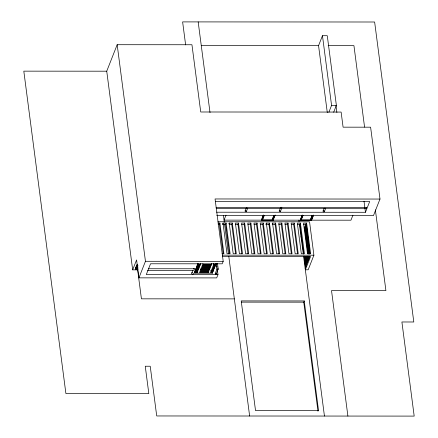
<?xml version="1.0" encoding="UTF-8"?>
<svg xmlns="http://www.w3.org/2000/svg" width="438" height="438" viewBox="0 0 438 438"><rect width="100%" height="100%" fill="white"/><g stroke="black" fill="none" stroke-linecap="round" stroke-linejoin="round"><path stroke-width="0.66" d="M217.117 268.74L215.189 273.635L215.644 274.215L216.213 273.996L218.135 269.102L217.938 268.642M216.213 273.996L216.153 273.52M281.831 207.842A0.673 0.569 21.5 0 0 281.787 207.689L281.705 207.546A0.673 0.569 21.5 0 0 280.566 207.546L280.517 207.689A0.673 0.569 21.5 0 0 280.517 207.842M234.341 298.886L141.425 298.836L137.642 269.852L132.67 269.852L106.735 71.197L117.17 44.709L191.948 44.747L200.73 111.991L341.12 112.068L343.091 127.168L370.608 127.184L379.992 199.049L373.466 215.606L216.75 215.523M132.67 269.852L136.585 259.92L138.928 277.856L216.684 277.9L217.987 274.588L217.462 270.569M138.047 269.217L135.342 269.217L135.501 268.242L135.556 268.675L137.587 268.675M137.8 268.133L135.769 268.127L135.928 267.158M137.554 267.043L136.196 267.038L136.141 266.611L136.355 266.069L136.415 266.496L137.767 266.496M137.981 265.954L136.629 265.954L136.787 264.979M135.342 269.217L137.269 264.317M138.928 277.856L145.449 261.3L117.17 44.709M191.767 273.027L192.671 270.739M194.795 273.181L194.877 271.106L194.795 273.181L212.435 273.192L212.578 271.582M195.326 271.834L195.408 269.759L195.326 271.834L197.533 271.834L197.264 272.507L195.058 272.507M195.857 270.487L195.939 268.412L195.857 270.487L198.058 270.487L197.795 271.16L195.589 271.16M196.388 269.14L196.47 267.065L196.388 269.14L198.589 269.14L198.326 269.813L196.12 269.813M196.919 267.793L197.001 265.718L196.919 267.793L199.12 267.793L198.857 268.467L196.651 268.467M197.445 266.446L197.527 264.371L197.445 266.446L199.651 266.446L199.389 267.12L197.182 267.12M197.713 265.773L199.92 265.773L200.182 265.099L197.976 265.099L198.118 263.49M198.244 264.426L200.451 264.426L200.714 263.753M200.533 269.813L200.796 269.14L209.616 269.146L209.353 269.819L200.533 269.813L200.407 268.883M202.92 263.753L202.652 264.426L211.472 264.432L211.74 263.758M223.21 253.755L219.378 224.409L219.909 223.062L218.053 223.062M226.013 215.157L224.059 220.122L261.322 220.144L263.276 215.178M222.652 223.96L223.008 223.062L226.107 223.068L230.109 253.744L227.015 253.744L223.008 223.062M229.403 253.761L225.575 224.415L226.107 223.068M208.291 272.513L208.554 271.839L199.733 271.834L199.471 272.507L208.291 272.513L208.165 271.576M208.822 271.166L209.085 270.492L200.265 270.487L200.002 271.16L208.822 271.166L208.696 270.23M209.879 268.472L210.147 267.799L201.327 267.793L201.064 268.467L209.879 268.472L209.758 267.536M210.41 267.125L210.678 266.452L201.858 266.446L201.589 267.12L210.41 267.125L210.289 266.189M210.941 265.778L211.209 265.105L202.389 265.099L202.121 265.773L210.941 265.778L210.82 264.842M228.85 223.966L229.2 223.068L232.299 223.068L236.301 253.75L233.208 253.75L229.2 223.068M213.109 270.235L213.229 271.171L211.023 271.166L211.291 270.492L213.498 270.498L213.64 268.888M215.759 263.501L215.885 264.437L213.678 264.432L213.941 263.758M213.229 271.171L212.967 271.845L210.76 271.839L210.492 272.513L212.698 272.518M214.171 267.541L214.023 269.151L211.822 269.146L211.554 269.819L213.76 269.824M214.291 268.478L212.085 268.472L212.353 267.799L214.554 267.804L214.697 266.195M214.823 267.131L212.616 267.125L212.879 266.452L215.085 266.457L215.228 264.848M215.885 264.437L215.616 265.11L213.41 265.105L213.147 265.778L215.354 265.784M235.6 253.761L231.768 224.415L232.299 223.068M379.992 199.049L215.058 198.961L223.205 261.344L222.23 263.813L150.546 263.775L146.303 274.549L217.987 274.588M241.792 253.766L237.96 224.42L238.491 223.073L235.392 223.073L239.4 253.75L242.499 253.755L238.491 223.073M245.154 210.859L246.49 207.464M246.397 211.455L247.733 208.061M247.985 253.772L244.152 224.42L244.683 223.073L241.59 223.073L245.592 253.755L248.691 253.755L244.683 223.073M327.301 112.621L318.552 45.634L322.467 35.702L327.274 35.702L336.373 105.394L333.679 112.221M254.177 253.772L250.35 224.426L250.881 223.079L247.782 223.079L251.79 253.761L254.883 253.761L250.881 223.079M260.375 253.777L256.542 224.431L257.073 223.084L253.974 223.079L257.982 253.761L261.075 253.766L257.073 223.084M275.201 214.992L273 220.577L261.376 220.571L263.577 214.987M262.576 219.203L264.021 215.534M274.018 215.354L272.091 220.248L262.389 220.243L264.317 215.348M266.567 253.783L262.734 224.431L263.265 223.084L260.167 223.084L264.174 253.766L267.273 253.766L263.265 223.084M266.008 223.988L266.364 223.09L269.458 223.09L273.465 253.772L270.366 253.766L266.364 223.09M272.759 253.783L268.927 224.437L269.458 223.09M272.091 220.248L273.717 215.54M273.432 218.907L274.653 215.803M272.201 223.988L272.556 223.09L275.65 223.095L279.658 253.772L276.559 253.772L272.556 223.09M279.285 210.798L280.566 207.546M278.951 253.788L275.124 224.442L275.65 223.095M280.501 211.384L281.782 208.132M285.149 253.788L281.316 224.442L281.848 223.095L278.749 223.095L282.756 253.777L285.85 253.777L281.848 223.095M328.878 112.221L331.566 105.394L322.467 35.702M291.341 253.794L287.509 224.448L288.04 223.101L284.941 223.095L288.949 253.777L292.042 253.783L288.04 223.101M297.533 253.799L293.701 224.448L294.232 223.101L291.139 223.101L295.141 253.783L298.24 253.783L294.232 223.101M313.668 215.014L311.467 220.599L300.129 220.593L302.028 215.2M300.129 220.593L302.329 215.009M302.767 215.551L301.076 219.838L310.318 219.843L312.004 215.556M303.063 215.37L301.136 220.265L310.372 220.27L312.299 215.376M303.78 254.128L299.893 224.453L300.424 223.106L297.331 223.106L301.333 253.788L304.432 253.788L300.424 223.106M300.988 236.383L301.481 235.124M304.218 228.187L305.954 223.774M309.918 253.805L306.091 224.459L306.622 223.112L303.523 223.106L307.531 253.788L310.624 253.788L306.622 223.112M301.158 237.703L301.519 236.788M309.036 254.106L305.467 226.758L305.828 225.844L309.485 253.859M306.376 224.459L309.847 252.945M311.659 219.547L313.126 215.825M323.107 210.957L324.219 208.127M324.399 211.581L325.735 208.187M305.166 268.385L305.521 267.47L304.043 256.131M309.474 257.44L309.836 256.526M217.965 221.748L309.546 221.798L313.904 255.201L308.16 269.792L305.346 269.786L310.564 256.542L222.455 256.498M317.983 411.211L303.748 302.154L304.224 300.939L241.207 300.906L255.535 410.636L318.552 410.674L304.224 300.939M352.908 215.228L350.953 220.194L311.413 220.172L311.467 220.599M216.668 212.211L365.451 212.288L369.694 201.518L215.452 201.431M193.344 269.025L194.056 268.631L194.872 269.025M215.228 273.52L215.66 273.285M147.59 270.607L194.253 270.635M366.65 207.601L366.617 208.702L366.65 207.601L216.126 207.497M201.272 45.568L318.552 45.634M328.166 45.64L353.937 45.651L364.564 127.075M106.735 71.197L23.811 71.148L65.903 393.565L148.827 393.609L145.252 366.234L150.223 366.234L156.716 415.958L414.189 416.1L401.903 321.979L413.8 321.99L374.632 22.004L182.624 21.9L185.624 44.879M331.566 105.394L336.373 105.394M280.544 207.612L281.743 207.612M324.788 208.4L325.527 208.4M216.235 208.619L366.617 208.702M272.031 219.821L262.335 219.816L262.389 220.243M300.074 220.166L272.945 220.15L273 220.577M218.14 224.409L219.378 224.409M222.477 224.409L225.575 224.415M229.288 224.415L231.768 224.415M235.485 224.42L237.96 224.42M241.677 224.42L244.152 224.42M247.87 224.426L250.35 224.426M254.062 224.426L256.542 224.431M260.26 224.431L262.734 224.431M265.833 224.437L268.927 224.437M272.644 224.437L275.124 224.442M278.836 224.442L281.316 224.442M285.034 224.448L287.509 224.448M291.226 224.448L293.701 224.448M297.418 224.453L299.893 224.453M303.611 224.453L306.091 224.459M305.467 226.758L306.595 226.758M222.061 253.744L223.917 253.744L219.909 223.062M222.329 255.151L313.904 255.201M145.449 261.3L223.205 261.344M136.574 265.521L137.926 265.521M136.141 266.611L137.499 266.611M135.983 267.585L138.014 267.585M135.714 267.7L137.746 267.7M135.287 268.79L137.992 268.79M148.268 268.74L194.253 268.762L194.456 269.458M241.404 302.121L303.748 302.154M375.371 209.857L385.911 290.602L331.517 290.575L347.898 416.062M364.005 201.217L365.451 212.288M336.012 105.728L336.893 112.478M310.318 219.843L310.372 220.27M308.505 253.684L305.111 227.667L304.749 228.581L308.062 253.925M308.856 256.35L309.113 258.349L308.757 259.263L308.407 256.597M307.876 256.175L308.396 260.172L308.04 261.086L307.427 256.416M306.983 256.663L307.679 262.001L307.317 262.909L306.447 256.241M306.003 256.487L306.961 263.824L306.6 264.733L305.554 256.728M305.023 256.307L306.244 265.647L305.883 266.556L304.574 256.553M298.869 220.166L299.045 221.513M299.4 224.218L303.249 253.706M303.594 256.378L324.443 416.051M261.322 220.144L261.376 220.571M198.179 21.911L210.026 112.643M223.44 215.397L224.322 222.143M224.584 224.163L228.45 253.783M228.806 256.476L249.633 416.012M217.483 263.375L218.255 269.271L217.664 269.655L217.002 269.43L216.23 263.539M216.848 265.877L217.024 267.218M214.905 265.05L215.085 266.457M214.374 266.397L214.554 267.804M213.558 263.501L213.678 264.432M211.351 263.495L211.472 264.432M212.31 272.255L212.435 273.192M210.902 270.235L211.023 271.166M209.227 268.883L209.353 269.819M200.325 263.49L200.451 264.426M199.794 264.837L199.92 265.773M199.263 266.184L199.389 267.12M198.737 267.53L198.857 268.467M197.795 263.698L197.976 265.099M198.206 268.877L198.326 269.813M197.144 271.571L197.264 272.507M280.506 210.941A0.673 0.569 21.5 0 1 280.134 211.658A0.673 0.569 21.5 0 1 279.274 211.247A0.673 0.569 21.5 0 1 279.647 210.53M281.694 208.253A0.673 0.569 21.5 0 1 280.763 208.253M246.408 211.001A0.69 0.58 21.5 0 1 246.025 211.735A0.69 0.58 21.5 0 1 245.149 211.308A0.69 0.58 21.5 0 1 245.526 210.579M324.317 210.957A0.717 0.608 21.5 0 1 324.12 211.833A0.717 0.608 21.5 0 1 323.124 211.483A0.717 0.608 21.5 0 1 323.49 210.667M193.41 273.219A0.909 0.766 21.5 0 1 192.983 274.161A0.909 0.766 21.5 0 1 191.828 273.755A0.909 0.766 21.5 0 1 192.052 272.743M192.255 272.666A0.909 0.766 21.5 0 1 192.479 272.639"/></g></svg>
